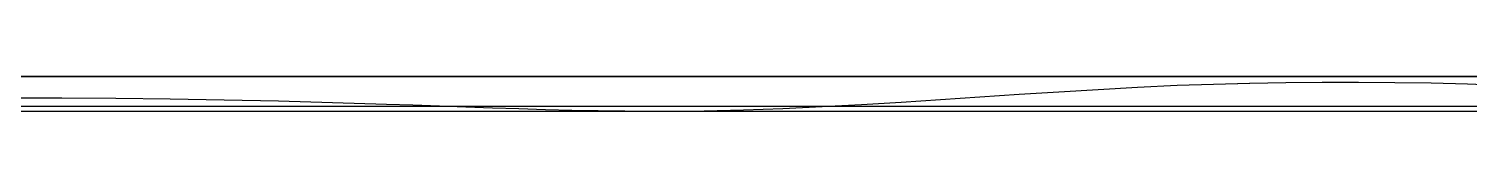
# Model space of a CAD drawing. Extents: x 11992 to 29481, y -6727 to 6811.
# Drawn here: x 20990.8 to 21404.3, y 902 to 912 of the extents above; entities that cross this region are included whole.
import ezdxf

# ---------------------------------------------------------------- set-up
doc = ezdxf.new("R2010")
doc.units = 0
doc.header["$MEASUREMENT"] = 0
doc.layers.get('0').update_dxf_attribs({"color": 8, "linetype": 'CONTINUOUS'})

msp = doc.modelspace()

# ---------------------------------------------------------------- linework, layer by layer
for p, q in [((21581.07, 912.01, -2118.6), (20856.06, 912.01, -2118.6)), ((20856.06, 912.01, -2368.6), (21885.96, 912.01, -2368.6)), ((20993.45, 912.01, -2044), (20987.35, 912.01, -2044.33)), ((20996.89, 912.01, -2081.81), (20988.07, 912.01, -2082.24)), ((20996.89, 912.01, -2079.46), (20988.07, 912.01, -2079.89)), ((20995.27, 912.01, -2118.03), (20990.1, 912.01, -2117.78)), ((20991.55, 912.01, -2419.8), (20991.51, 912.01, -2418.96)), ((20991.51, 912.01, -2418.96), (20991.51, 912.01, -2368.58)), ((20991.51, 912.01, -2368.58), (21081.51, 912.01, -2368.58)), ((20991.61, 912.01, -2420.63), (20991.55, 912.01, -2419.8)), ((20991.7, 912.01, -2421.45), (20991.61, 912.01, -2420.63)), ((20991.82, 912.01, -2422.28), (20991.7, 912.01, -2421.45)), ((20991.97, 912.01, -2423.1), (20991.82, 912.01, -2422.28)), ((20992.14, 912.01, -2423.91), (20991.97, 912.01, -2423.1)), ((20992.35, 912.01, -2424.72), (20992.14, 912.01, -2423.91)), ((20992.58, 912.01, -2425.52), (20992.35, 912.01, -2424.72)), ((20992.84, 912.01, -2426.31), (20992.58, 912.01, -2425.52)), ((20993.13, 912.01, -2427.09), (20992.84, 912.01, -2426.31)), ((20993.44, 912.01, -2427.87), (20993.13, 912.01, -2427.09)), ((20993.78, 912.01, -2428.63), (20993.44, 912.01, -2427.87)), ((20999.56, 912.01, -2043.7), (20993.45, 912.01, -2044)), ((20994.15, 912.01, -2429.38), (20993.78, 912.01, -2428.63)), ((20994.54, 912.01, -2430.11), (20994.15, 912.01, -2429.38)), ((20994.95, 912.01, -2430.83), (20994.54, 912.01, -2430.11)), ((20995.4, 912.01, -2431.54), (20994.95, 912.01, -2430.83)), ((21007.35, 912.01, -2117.59), (20995.31, 912.01, -2118.03)), ((20995.86, 912.01, -2432.23), (20995.4, 912.01, -2431.54)), ((20996.35, 912.01, -2432.9), (20995.86, 912.01, -2432.23)), ((20996.86, 912.01, -2433.56), (20996.35, 912.01, -2432.9)), ((20997.39, 912.01, -2434.2), (20996.86, 912.01, -2433.56)), ((21005.7, 912.01, -2081.35), (20996.89, 912.01, -2081.81)), ((21005.7, 912.01, -2079), (20996.89, 912.01, -2079.46)), ((20997.95, 912.01, -2434.82), (20997.39, 912.01, -2434.2)), ((20998.53, 912.01, -2435.42), (20997.95, 912.01, -2434.82)), ((20999.13, 912.01, -2436), (20998.53, 912.01, -2435.42)), ((20999.74, 912.01, -2436.56), (20999.13, 912.01, -2436)), ((21005.7, 912.01, -2043.43), (20999.56, 912.01, -2043.7)), ((21000.38, 912.01, -2437.1), (20999.74, 912.01, -2436.56)), ((21001.03, 912.01, -2437.62), (21000.38, 912.01, -2437.1)), ((21001.7, 912.01, -2438.11), (21001.03, 912.01, -2437.62)), ((21002.39, 912.01, -2438.58), (21001.7, 912.01, -2438.11)), ((21070.63, 912.01, -2438.58), (21002.39, 912.01, -2438.58)), ((21010.34, 912.01, -2043.23), (21005.7, 912.01, -2043.43)), ((21010.34, 912.01, -2081.09), (21005.7, 912.01, -2081.35)), ((21036.92, 912.01, -2077.56), (21005.7, 912.01, -2079)), ((21019.39, 912.01, -2117.16), (21007.35, 912.01, -2117.59)), ((21014.46, 912.01, -2043.06), (21010.34, 912.01, -2043.23)), ((21014.46, 912.01, -2080.86), (21010.34, 912.01, -2081.09)), ((21018.09, 912.01, -2042.91), (21014.46, 912.01, -2043.06)), ((21018.09, 912.01, -2080.66), (21014.46, 912.01, -2080.86)), ((21021.28, 912.01, -2042.78), (21018.09, 912.01, -2042.91)), ((21021.28, 912.01, -2080.48), (21018.09, 912.01, -2080.66)), ((21031.44, 912.01, -2116.72), (21019.39, 912.01, -2117.16)), ((21024.09, 912.01, -2042.66), (21021.28, 912.01, -2042.78)), ((21024.09, 912.01, -2080.33), (21021.28, 912.01, -2080.48)), ((21026.55, 912.01, -2042.56), (21024.09, 912.01, -2042.66)), ((21026.55, 912.01, -2080.19), (21024.09, 912.01, -2080.33)), ((21028.73, 912.01, -2042.47), (21026.55, 912.01, -2042.56)), ((21028.73, 912.01, -2080.07), (21026.55, 912.01, -2080.19)), ((21030.67, 912.01, -2042.39), (21028.73, 912.01, -2042.47)), ((21030.67, 912.01, -2079.97), (21028.73, 912.01, -2080.07)), ((21032.41, 912.01, -2042.32), (21030.67, 912.01, -2042.39)), ((21032.41, 912.01, -2079.87), (21030.67, 912.01, -2079.97)), ((21043.49, 912.01, -2116.3), (21031.44, 912.01, -2116.72)), ((21034.01, 912.01, -2042.25), (21032.41, 912.01, -2042.32)), ((21034.01, 912.01, -2079.78), (21032.41, 912.01, -2079.87)), ((21035.51, 912.01, -2042.19), (21034.01, 912.01, -2042.25)), ((21035.51, 912.01, -2079.7), (21034.01, 912.01, -2079.78)), ((21036.96, 912.01, -2042.14), (21035.51, 912.01, -2042.19)), ((21036.96, 912.01, -2079.63), (21035.51, 912.01, -2079.7)), ((21047.9, 912.01, -2040.02), (21036.92, 912.01, -2042.14)), ((21040.8, 912.01, -2077.04), (21036.92, 912.01, -2077.56)), ((21041.03, 912.01, -2079.18), (21036.96, 912.01, -2079.63)), ((21044.69, 912.01, -2076.6), (21040.8, 912.01, -2077.04)), ((21045.1, 912.01, -2078.82), (21041.03, 912.01, -2079.18)), ((21055.54, 912.01, -2115.91), (21043.49, 912.01, -2116.3)), ((21048.58, 912.01, -2076.25), (21044.69, 912.01, -2076.6)), ((21049.17, 912.01, -2078.52), (21045.1, 912.01, -2078.82)), ((21057.73, 912.01, -2038.31), (21047.9, 912.01, -2040.02)), ((21052.47, 912.01, -2075.97), (21048.58, 912.01, -2076.25)), ((21053.23, 912.01, -2078.28), (21049.17, 912.01, -2078.52)), ((21056.36, 912.01, -2075.74), (21052.47, 912.01, -2075.97)), ((21057.3, 912.01, -2078.1), (21053.23, 912.01, -2078.28)), ((21067.59, 912.01, -2115.55), (21055.54, 912.01, -2115.91)), ((21060.24, 912.01, -2075.57), (21056.36, 912.01, -2075.74)), ((21061.35, 912.01, -2077.95), (21057.3, 912.01, -2078.1)), ((21066.51, 912.01, -2036.96), (21057.73, 912.01, -2038.31)), ((21064.13, 912.01, -2075.44), (21060.24, 912.01, -2075.57)), ((21065.41, 912.01, -2077.84), (21061.35, 912.01, -2077.95)), ((21068.02, 912.01, -2075.34), (21064.13, 912.01, -2075.44)), ((21069.46, 912.01, -2077.76), (21065.41, 912.01, -2077.84)), ((21074.36, 912.01, -2035.93), (21066.51, 912.01, -2036.96)), ((21079.65, 912.01, -2115.24), (21067.59, 912.01, -2115.55)), ((21071.9, 912.01, -2075.26), (21068.02, 912.01, -2075.34)), ((21073.51, 912.01, -2077.69), (21069.46, 912.01, -2077.76)), ((21071.32, 912.01, -2438.11), (21070.63, 912.01, -2438.58)), ((21071.99, 912.01, -2437.62), (21071.32, 912.01, -2438.11)), ((21075.78, 912.01, -2075.19), (21071.9, 912.01, -2075.26)), ((21072.65, 912.01, -2437.1), (21071.99, 912.01, -2437.62)), ((21073.28, 912.01, -2436.56), (21072.65, 912.01, -2437.1)), ((21073.9, 912.01, -2436), (21073.28, 912.01, -2436.56)), ((21077.56, 912.01, -2077.62), (21073.51, 912.01, -2077.69)), ((21074.5, 912.01, -2435.42), (21073.9, 912.01, -2436)), ((21081.41, 912.01, -2035.18), (21074.36, 912.01, -2035.93)), ((21075.07, 912.01, -2434.82), (21074.5, 912.01, -2435.42)), ((21075.63, 912.01, -2434.2), (21075.07, 912.01, -2434.82)), ((21076.16, 912.01, -2433.56), (21075.63, 912.01, -2434.2)), ((21079.66, 912.01, -2075.12), (21075.78, 912.01, -2075.19)), ((21076.67, 912.01, -2432.9), (21076.16, 912.01, -2433.56)), ((21077.16, 912.01, -2432.23), (21076.67, 912.01, -2432.9)), ((21077.63, 912.01, -2431.54), (21077.16, 912.01, -2432.23)), ((21081.6, 912.01, -2077.55), (21077.56, 912.01, -2077.62)), ((21078.07, 912.01, -2430.83), (21077.63, 912.01, -2431.54)), ((21078.48, 912.01, -2430.11), (21078.07, 912.01, -2430.83)), ((21078.88, 912.01, -2429.38), (21078.48, 912.01, -2430.11)), ((21079.24, 912.01, -2428.63), (21078.88, 912.01, -2429.38)), ((21079.58, 912.01, -2427.87), (21079.24, 912.01, -2428.63)), ((21079.89, 912.01, -2427.09), (21079.58, 912.01, -2427.87)), ((21091.7, 912.01, -2114.98), (21079.65, 912.01, -2115.24)), ((21083.54, 912.01, -2075.04), (21079.66, 912.01, -2075.12)), ((21080.18, 912.01, -2426.31), (21079.89, 912.01, -2427.09)), ((21080.44, 912.01, -2425.52), (21080.18, 912.01, -2426.31)), ((21080.67, 912.01, -2424.72), (21080.44, 912.01, -2425.52)), ((21080.88, 912.01, -2423.91), (21080.67, 912.01, -2424.72)), ((21081.05, 912.01, -2423.1), (21080.88, 912.01, -2423.91)), ((21081.2, 912.01, -2422.28), (21081.05, 912.01, -2423.1)), ((21081.32, 912.01, -2421.45), (21081.2, 912.01, -2422.28)), ((21081.41, 912.01, -2420.63), (21081.32, 912.01, -2421.45)), ((21087.76, 912.01, -2034.68), (21081.41, 912.01, -2035.18)), ((21081.48, 912.01, -2419.8), (21081.41, 912.01, -2420.63)), ((21081.51, 912.01, -2418.96), (21081.48, 912.01, -2419.8)), ((21081.51, 912.01, -2368.58), (21081.51, 912.01, -2418.96)), ((21085.64, 912.01, -2077.47), (21081.6, 912.01, -2077.55)), ((21090.04, 912.01, -2074.87), (21083.54, 912.01, -2075.04)), ((21092.17, 912.01, -2077.29), (21085.64, 912.01, -2077.47)), ((21093.55, 912.01, -2034.38), (21087.76, 912.01, -2034.68)), ((21096.56, 912.01, -2074.65), (21090.04, 912.01, -2074.87)), ((21103.75, 912.01, -2114.78), (21091.7, 912.01, -2114.98)), ((21098.7, 912.01, -2077.06), (21092.17, 912.01, -2077.29)), ((21098.9, 912.01, -2034.24), (21093.55, 912.01, -2034.38)), ((21103.11, 912.01, -2074.4), (21096.56, 912.01, -2074.65)), ((21105.27, 912.01, -2076.82), (21098.7, 912.01, -2077.06)), ((21103.91, 912.01, -2034.23), (21098.9, 912.01, -2034.24)), ((21109.72, 912.01, -2074.14), (21103.11, 912.01, -2074.4)), ((21115.8, 912.01, -2114.65), (21103.75, 912.01, -2114.78)), ((21108.71, 912.01, -2034.3), (21103.91, 912.01, -2034.23)), ((21111.88, 912.01, -2076.56), (21105.27, 912.01, -2076.82)), ((21113.42, 912.01, -2034.42), (21108.71, 912.01, -2034.3)), ((21116.4, 912.01, -2073.89), (21109.72, 912.01, -2074.14)), ((21118.58, 912.01, -2076.31), (21111.88, 912.01, -2076.56)), ((21118.16, 912.01, -2034.54), (21113.42, 912.01, -2034.42)), ((21127.84, 912.01, -2114.6), (21115.8, 912.01, -2114.65)), ((21123.19, 912.01, -2073.67), (21116.4, 912.01, -2073.89)), ((21125.53, 912.01, -2034.66), (21118.16, 912.01, -2034.54)), ((21125.37, 912.01, -2076.09), (21118.58, 912.01, -2076.31)), ((21130.09, 912.01, -2073.5), (21123.19, 912.01, -2073.67)), ((21132.28, 912.01, -2075.92), (21125.37, 912.01, -2076.09)), ((21133.2, 912.01, -2034.7), (21125.53, 912.01, -2034.66)), ((21139.88, 912.01, -2114.65), (21127.84, 912.01, -2114.6)), ((21137.14, 912.01, -2073.39), (21130.09, 912.01, -2073.5)), ((21139.33, 912.01, -2075.82), (21132.28, 912.01, -2075.92)), ((21141.15, 912.01, -2034.67), (21133.2, 912.01, -2034.7)), ((21144.36, 912.01, -2073.36), (21137.14, 912.01, -2073.39)), ((21146.55, 912.01, -2075.79), (21139.33, 912.01, -2075.82)), ((21151.26, 912.01, -2114.78), (21139.88, 912.01, -2114.65)), ((21149.35, 912.01, -2034.58), (21141.15, 912.01, -2034.67)), ((21151.76, 912.01, -2073.43), (21144.36, 912.01, -2073.36)), ((21153.96, 912.01, -2075.87), (21146.55, 912.01, -2075.79)), ((21157.76, 912.01, -2034.42), (21149.35, 912.01, -2034.58)), ((21162.65, 912.01, -2114.99), (21151.26, 912.01, -2114.78)), ((21159.37, 912.01, -2073.62), (21151.76, 912.01, -2073.43)), ((21161.57, 912.01, -2076.06), (21153.96, 912.01, -2075.87)), ((21166.35, 912.01, -2034.19), (21157.76, 912.01, -2034.42)), ((21167.22, 912.01, -2073.95), (21159.37, 912.01, -2073.62)), ((21169.41, 912.01, -2076.4), (21161.57, 912.01, -2076.06)), ((21174.03, 912.01, -2115.27), (21162.65, 912.01, -2114.99)), ((21175.11, 912.01, -2033.9), (21166.35, 912.01, -2034.19)), ((21174.8, 912.01, -2074.22), (21167.22, 912.01, -2073.95)), ((21177.78, 912.01, -2076.69), (21169.41, 912.01, -2076.4)), ((21185.41, 912.01, -2115.61), (21174.03, 912.01, -2115.27)), ((21183, 912.01, -2074.49), (21174.8, 912.01, -2074.22)), ((21183.99, 912.01, -2033.54), (21175.11, 912.01, -2033.9)), ((21186.78, 912.01, -2076.97), (21177.78, 912.01, -2076.69)), ((21192.44, 912.01, -2074.74), (21183, 912.01, -2074.49)), ((21192.97, 912.01, -2033.13), (21183.99, 912.01, -2033.54)), ((21196.8, 912.01, -2115.99), (21185.41, 912.01, -2115.61)), ((21197.02, 912.01, -2077.25), (21186.78, 912.01, -2076.97)), ((21203.73, 912.01, -2074.99), (21192.44, 912.01, -2074.74)), ((21202.02, 912.01, -2032.66), (21192.97, 912.01, -2033.13)), ((21208.18, 912.01, -2116.42), (21196.8, 912.01, -2115.99)), ((21209.11, 912.01, -2077.51), (21197.02, 912.01, -2077.25)), ((21211.12, 912.01, -2032.13), (21202.02, 912.01, -2032.66)), ((21217.49, 912.01, -2075.22), (21203.73, 912.01, -2074.99)), ((21219.56, 912.01, -2116.87), (21208.18, 912.01, -2116.42)), ((21223.68, 912.01, -2077.76), (21209.11, 912.01, -2077.51)), ((21220.22, 912.01, -2031.54), (21211.12, 912.01, -2032.13)), ((21234.32, 912.01, -2075.43), (21217.49, 912.01, -2075.22)), ((21230.94, 912.01, -2117.33), (21219.56, 912.01, -2116.87)), ((21230.35, 912.01, -2031.37), (21220.22, 912.01, -2031.54)), ((21241.32, 912.01, -2077.98), (21223.68, 912.01, -2077.76)), ((21240.32, 912.01, -2031.18), (21230.35, 912.01, -2031.37)), ((21242.32, 912.01, -2117.8), (21230.94, 912.01, -2117.33)), ((21254.85, 912.01, -2075.63), (21234.32, 912.01, -2075.43)), ((21250.58, 912.01, -2031), (21240.32, 912.01, -2031.18)), ((21262.66, 912.01, -2078.18), (21241.32, 912.01, -2077.98)), ((21253.7, 912.01, -2118.27), (21242.32, 912.01, -2117.8)), ((21261.62, 912.01, -2030.88), (21250.58, 912.01, -2031)), ((21265.09, 912.01, -2118.72), (21253.7, 912.01, -2118.27)), ((21279.68, 912.01, -2075.81), (21254.85, 912.01, -2075.63)), ((21273.91, 912.01, -2030.83), (21261.62, 912.01, -2030.88)), ((21288.31, 912.01, -2078.36), (21262.66, 912.01, -2078.18)), ((21276.48, 912.01, -2119.13), (21265.09, 912.01, -2118.72)), ((21287.91, 912.01, -2030.9), (21273.91, 912.01, -2030.83)), ((21296.15, 912.01, -2118.59), (21276.48, 912.01, -2119.13)), ((21309.44, 912.01, -2075.96), (21279.68, 912.01, -2075.81)), ((21304.1, 912.01, -2031.12), (21287.91, 912.01, -2030.9)), ((21318.88, 912.01, -2078.5), (21288.31, 912.01, -2078.36)), ((21314.09, 912.01, -2118.3), (21296.15, 912.01, -2118.59)), ((21322.96, 912.01, -2031.51), (21304.1, 912.01, -2031.12)), ((21344.74, 912.01, -2076.08), (21309.44, 912.01, -2075.96)), ((21330.45, 912.01, -2118.23), (21314.09, 912.01, -2118.3)), ((21354.99, 912.01, -2078.61), (21318.88, 912.01, -2078.5)), ((21320.47, 909.5, -2368.6), (21330.89, 909.88, -2368.6)), ((21320.47, 909.5, -1988.6), (21330.89, 909.88, -1988.6)), ((21344.94, 912.01, -2032.12), (21322.96, 912.01, -2031.51)), ((21345.37, 912.01, -2118.3), (21330.45, 912.01, -2118.23)), ((21330.89, 909.88, -2368.6), (21341.3, 910.16, -2368.6)), ((21330.89, 909.88, -1988.6), (21341.31, 910.16, -1988.6)), ((21341.3, 910.16, -2368.6), (21351.72, 910.35, -2368.6)), ((21341.31, 910.16, -1988.6), (21351.72, 910.35, -1988.6)), ((21386.19, 912.01, -2076.18), (21344.74, 912.01, -2076.08)), ((21370.53, 912.01, -2032.97), (21344.94, 912.01, -2032.12)), ((21359.03, 912.01, -2118.47), (21345.37, 912.01, -2118.3)), ((21351.72, 910.35, -2368.6), (21362.14, 910.44, -2368.6)), ((21351.72, 910.35, -1988.6), (21362.14, 910.44, -1988.6)), ((21397.25, 912.01, -2078.69), (21354.99, 912.01, -2078.61)), ((21371.57, 912.01, -2118.67), (21359.03, 912.01, -2118.47)), ((21362.14, 910.44, -2368.6), (21372.56, 910.44, -2368.6)), ((21362.14, 910.44, -1988.6), (21372.56, 910.44, -1988.6)), ((21400.2, 912.01, -2034.1), (21370.53, 912.01, -2032.97)), ((21383.16, 912.01, -2118.87), (21371.57, 912.01, -2118.67)), ((21372.56, 910.44, -2368.6), (21382.98, 910.35, -2368.6)), ((21372.56, 910.44, -1988.6), (21382.98, 910.35, -1988.6)), ((21382.98, 910.35, -2368.6), (21393.39, 910.17, -2368.6)), ((21382.98, 910.35, -1988.6), (21393.39, 910.17, -1988.6)), ((21393.95, 912.01, -2118.99), (21383.16, 912.01, -2118.87)), ((21434.41, 912.01, -2076.24), (21386.19, 912.01, -2076.18)), ((21393.39, 910.17, -2368.6), (21403.8, 909.9, -2368.6)), ((21393.39, 910.17, -1988.6), (21403.8, 909.9, -1988.6)), ((21404.11, 912.01, -2118.98), (21393.95, 912.01, -2118.99)), ((21446.27, 912.01, -2078.71), (21397.25, 912.01, -2078.69)), ((21434.41, 912.01, -2035.53), (21400.2, 912.01, -2034.1)), ((21403.8, 909.9, -2368.6), (21414.21, 909.54, -2368.6)), ((21403.8, 909.9, -1988.6), (21414.21, 909.54, -1988.6)), ((21413.78, 912.01, -2118.8), (21404.11, 912.01, -2118.98)), ((20984.69, 905.95, -2368.6), (21000.26, 905.93, -2368.6)), ((20984.69, 905.95, -1988.6), (21000.26, 905.93, -1988.6)), ((21000.26, 905.93, -2368.6), (21015.82, 905.83, -2368.6)), ((21000.26, 905.93, -1988.6), (21015.82, 905.83, -1988.6)), ((21015.82, 905.83, -2368.6), (21031.37, 905.64, -2368.6)), ((21015.82, 905.83, -1988.6), (21031.37, 905.64, -1988.6)), ((21031.37, 905.64, -2368.6), (21046.92, 905.38, -2368.6)), ((21031.37, 905.64, -1988.6), (21046.92, 905.38, -1988.6)), ((21252.53, 905.43, -2368.6), (21263.85, 906.18, -2368.6)), ((21252.53, 905.43, -1988.6), (21263.85, 906.18, -1988.6)), ((21263.85, 906.18, -2368.6), (21275.17, 906.94, -2368.6)), ((21263.85, 906.18, -1988.6), (21275.17, 906.94, -1988.6)), ((21275.17, 906.94, -2368.6), (21286.49, 907.67, -2368.6)), ((21275.17, 906.94, -1988.6), (21286.49, 907.67, -1988.6)), ((21286.49, 907.67, -2368.6), (21297.82, 908.35, -2368.6)), ((21286.49, 907.67, -1988.6), (21297.82, 908.35, -1988.6)), ((21297.82, 908.35, -2368.6), (21309.14, 908.97, -2368.6)), ((21297.82, 908.35, -1988.6), (21309.15, 908.97, -1988.6)), ((21309.14, 908.97, -2368.6), (21320.47, 909.5, -2368.6)), ((21309.15, 908.97, -1988.6), (21320.47, 909.5, -1988.6)), ((21881.09, 902.03, -2368.6), (20861.1, 902.03, -2368.6)), ((21881.09, 902.03, -1988.6), (20861.11, 902.03, -1988.6)), ((20861.12, 903.58, -2368.6), (21881.11, 903.58, -2368.6)), ((20861.12, 903.58, -1988.6), (21881.11, 903.58, -1988.6)), ((21046.92, 905.38, -2368.6), (21062.45, 905.04, -2368.6)), ((21046.92, 905.38, -1988.6), (21062.45, 905.04, -1988.6)), ((21062.45, 905.04, -2368.6), (21077.97, 904.63, -2368.6)), ((21062.45, 905.04, -1988.6), (21077.97, 904.63, -1988.6)), ((21077.97, 904.63, -2368.6), (21093.49, 904.16, -2368.6)), ((21077.97, 904.63, -1988.6), (21093.49, 904.16, -1988.6)), ((21093.49, 904.16, -2368.6), (21101.1, 903.89, -2368.6)), ((21093.49, 904.16, -1988.6), (21101.1, 903.89, -1988.6)), ((21101.1, 903.89, -2368.6), (21108.7, 903.62, -2368.6)), ((21101.1, 903.89, -1988.6), (21108.7, 903.62, -1988.6)), ((21108.7, 903.62, -2368.6), (21116.3, 903.35, -2368.6)), ((21108.7, 903.62, -1988.6), (21116.3, 903.35, -1988.6)), ((21116.3, 903.35, -2368.6), (21123.9, 903.09, -2368.6)), ((21116.3, 903.35, -1988.6), (21123.9, 903.09, -1988.6)), ((21123.9, 903.09, -2368.6), (21131.5, 902.85, -2368.6)), ((21123.9, 903.09, -1988.6), (21131.5, 902.85, -1988.6)), ((21131.5, 902.85, -2368.6), (21139.1, 902.63, -2368.6)), ((21131.5, 902.85, -1988.6), (21139.1, 902.63, -1988.6)), ((21139.1, 902.63, -2368.6), (21146.7, 902.44, -2368.6)), ((21139.1, 902.63, -1988.6), (21146.7, 902.44, -1988.6)), ((21146.7, 902.44, -2368.6), (21154.3, 902.29, -2368.6)), ((21146.7, 902.44, -1988.6), (21154.3, 902.29, -1988.6)), ((21154.3, 902.29, -2368.6), (21161.9, 902.19, -2368.6)), ((21154.3, 902.29, -1988.6), (21161.9, 902.19, -1988.6)), ((21161.9, 902.19, -2368.6), (21169.5, 902.14, -2368.6)), ((21161.9, 902.19, -1988.6), (21169.5, 902.14, -1988.6)), ((21169.5, 902.14, -2368.6), (21177.1, 902.15, -2368.6)), ((21169.5, 902.14, -1988.6), (21177.1, 902.15, -1988.6)), ((21177.1, 902.15, -2368.6), (21184.7, 902.24, -2368.6)), ((21177.1, 902.15, -1988.6), (21184.7, 902.24, -1988.6)), ((21184.7, 902.24, -2368.6), (21196, 902.49, -2368.6)), ((21184.7, 902.24, -1988.6), (21196, 902.49, -1988.6)), ((21196, 902.49, -2368.6), (21207.29, 902.89, -2368.6)), ((21196, 902.49, -1988.6), (21207.29, 902.89, -1988.6)), ((21207.29, 902.89, -2368.6), (21218.6, 903.41, -2368.6)), ((21207.29, 902.89, -1988.6), (21218.6, 903.41, -1988.6)), ((21218.6, 903.41, -2368.6), (21229.9, 904.02, -2368.6)), ((21218.6, 903.41, -1988.6), (21229.9, 904.02, -1988.6)), ((21229.9, 904.02, -2368.6), (21241.21, 904.7, -2368.6)), ((21229.9, 904.02, -1988.6), (21241.22, 904.7, -1988.6)), ((21241.21, 904.7, -2368.6), (21252.53, 905.43, -2368.6)), ((21241.22, 904.7, -1988.6), (21252.53, 905.43, -1988.6))]:
    msp.add_line(p, q)

doc.saveas('drawing.dxf')
